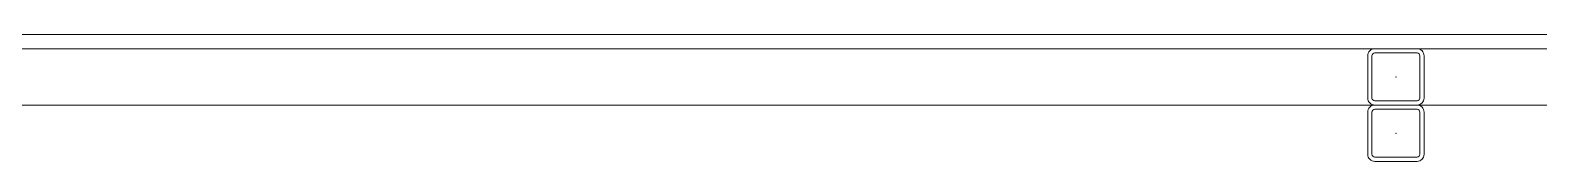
# Model space of a CAD drawing. Extents: x -1286 to 34975, y -230 to 6637.
# Drawn here: x 16831.6 to 16938.7, y 2870.5 to 2879.5 of the extents above; entities that cross this region are included whole.
import ezdxf

# ---------------------------------------------------------------- set-up
doc = ezdxf.new("R2010")
doc.units = 0
doc.header["$LTSCALE"] = 20
doc.layers.get('0').update_dxf_attribs({"color": 9, "lineweight": 9})
for name, color, linetype, lineweight in [('06D', 9, 'Continuous', 9), ('10', 9, 'Continuous', 9), ('11', 9, 'Continuous', 9), ('33', 9, 'BATTING', 9)]:
    doc.layers.add(name, color=color, linetype=linetype, lineweight=lineweight)
doc.linetypes.add('BATTING', pattern='A,0.0001,-0.1,[134,ltypeshp.shx,S=0.1,R=0,X=-0.1,Y=0],-0.2,[134,ltypeshp.shx,S=0.1,R=180,X=0.1,Y=0],-0.1', length=0.4001)

# ---------------------------------------------------------------- blocks, each defined once
blk = doc.blocks.new('Prf-40x40')
for points in [[(1.5, -2), (-1.5, -2, -0.414214), (-2, -1.5), (-2, 1.5, -0.414214), (-1.5, 2), (1.5, 2, -0.414214), (2, 1.5), (2, -1.5, -0.414214)], [(1.5, -1.7), (-1.5, -1.7, -0.414214), (-1.7, -1.5), (-1.7, 1.5, -0.414214), (-1.5, 1.7), (1.5, 1.7, -0.414214), (1.7, 1.5), (1.7, -1.5, -0.414214)]]:
    blk.add_lwpolyline(points, format="xyb", close=True)
blk.add_point((0, 0))

msp = doc.modelspace()

# ---------------------------------------------------------------- linework, layer by layer
at = {"layer": '06D'}
msp.add_lwpolyline([(17297.31, 2874.5), (16824.34, 2874.5)], dxfattribs=at)
at = {"layer": '11'}
msp.add_lwpolyline([(16820.84, 2878.5), (16820.84, 2879.5), (17300.81, 2879.5), (17300.81, 2878.5)], close=True, dxfattribs=at)
at = {"layer": '33', "ltscale": 0.3}
msp.add_lwpolyline([(16820.94, 2874.5), (17300.81, 2874.5)], dxfattribs=at)

# ---------------------------------------------------------------- block references
at = {"layer": '10', "xscale": -1}
for p in [(16928.56, 2876.5), (16928.56, 2872.5)]:
    msp.add_blockref('Prf-40x40', p, dxfattribs=at)

doc.saveas('drawing.dxf')
